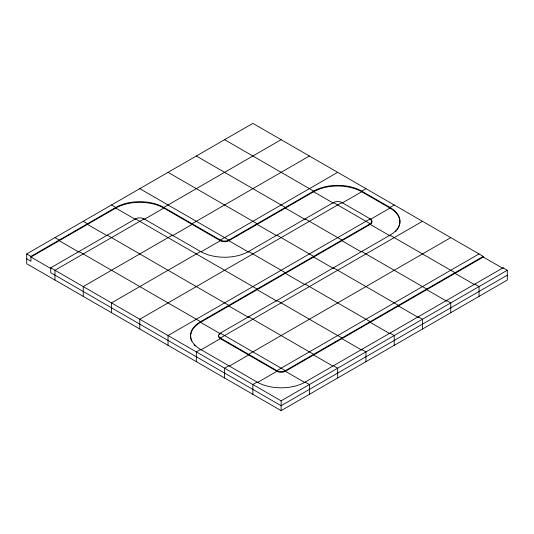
<?xml version="1.0" encoding="UTF-8"?>
<svg xmlns="http://www.w3.org/2000/svg" width="534" height="534" viewBox="0 0 534 534"><rect width="100%" height="100%" fill="white"/><g stroke="black" fill="none" stroke-linecap="round" stroke-linejoin="round"><path stroke-width="0.8" d="M196.325 361.665L196.325 351.873L200.564 349.423L257.108 382.07A33.982 19.618 0 0 0 305.168 382.07L503.061 267.814L507.3 270.264L507.3 280.056L281.138 410.633L26.7 263.736L26.7 253.944L252.862 123.367L483.27 256.393L483.27 257.041L285.376 371.297A5.994 3.464 0 0 1 276.892 371.297L220.355 338.656A5.994 3.464 0 0 1 218.646 335.752M26.7 253.944L30.939 256.393L115.751 207.426A33.982 19.618 0 0 1 163.811 207.426L281.138 139.688M507.3 275.164L281.138 405.733L50.73 272.714L50.73 267.814L135.543 218.853A5.994 3.464 0 0 1 144.02 218.853L200.564 251.494A33.982 19.618 0 0 0 248.624 251.494L333.436 202.526A5.994 3.464 0 0 1 341.92 202.526L370.189 218.853A5.994 3.464 0 0 1 370.189 223.746L370.189 224.4L200.564 322.329A33.982 19.618 0 0 0 190.772 338.129M144.727 219.094L163.811 208.08L220.355 240.721A5.994 3.464 0 0 0 228.832 240.721L313.645 191.759A33.982 19.618 0 0 1 361.705 191.759L389.98 208.08A33.982 19.618 0 0 1 399.045 226.409M309.406 156.008L192.08 223.746L192.08 224.4L172.295 235.828L172.295 235.174L83.244 286.584L83.244 296.377M200.564 251.494L111.513 302.905L111.513 312.704M337.675 172.335L220.355 240.066L163.811 207.426L163.811 208.08A33.982 19.618 0 0 0 115.751 208.08L30.939 257.041L50.73 268.469M201.271 251.741L220.355 240.721L220.355 240.066A5.994 3.464 0 0 0 228.832 240.066L313.645 191.105A33.982 19.618 0 0 1 361.705 191.105L389.98 207.426L394.219 204.976M341.92 202.526L139.781 319.232L139.781 329.024M365.95 188.656L361.705 191.105L361.705 191.759L341.92 203.18M371.143 220.222A5.994 3.464 0 0 0 370.189 219.501L389.98 208.08L389.98 207.426A33.982 19.618 0 0 1 389.98 235.174L389.98 235.828L370.189 224.4A5.994 3.464 0 0 0 371.49 220.629M422.487 221.296L220.355 338.002L220.355 338.656L200.564 350.077L200.564 349.423A33.982 19.618 0 0 1 200.564 321.675L370.189 223.746L333.436 202.526L333.436 203.18L313.645 191.759L313.645 191.105L224.594 139.688M228.832 365.75L224.594 368.193L224.594 377.992M450.756 237.623L248.624 354.322L248.624 354.976L229.54 365.99M479.031 253.944L276.892 370.643L220.355 338.002A5.994 3.464 0 0 1 220.355 333.103L389.98 235.174L455.001 272.714L455.001 273.368L474.786 284.789M483.27 256.393L285.376 370.643A5.994 3.464 0 0 1 276.892 370.643L276.892 371.297L257.108 382.724L257.108 382.07L252.862 384.52L252.862 394.312M50.73 267.814L281.138 400.84L507.3 270.264M483.27 257.041L503.061 268.469L503.061 267.814M474.786 284.135L479.031 286.584L479.031 296.377M196.325 156.008L285.376 207.426L285.376 208.08L304.46 219.094M361.705 251.494L426.726 289.034L426.726 289.688L446.517 301.116L446.517 300.462L450.756 302.905L450.756 312.704M360.997 251.741L341.92 240.721L341.92 240.066L305.168 218.853L305.168 219.501M168.05 172.335L257.108 223.746L257.108 224.4L276.892 235.828M276.892 235.174L313.645 256.393L313.645 257.041L333.436 268.469L333.436 267.814L398.457 305.355L398.457 306.009L418.249 317.436L418.249 316.782L422.487 319.232L422.487 329.024M139.781 188.656L228.832 240.066L228.832 240.721L248.624 252.148M248.624 251.494L285.376 272.714L285.376 273.368L305.168 284.789L305.168 284.135L370.189 321.675L370.189 322.329L389.273 333.349M111.513 204.976L115.751 207.426L115.751 208.08L135.543 219.501L135.543 218.853L257.108 289.034L257.108 289.688L276.892 301.116L276.892 300.462L341.92 338.002L341.92 338.656L361.705 350.077L361.705 349.423L365.95 351.873L365.95 361.665M83.244 221.296L87.483 223.746L87.483 224.4L107.274 235.828L107.274 235.174L228.832 305.355L228.832 306.009L248.624 317.436M248.624 316.782L313.645 354.322L313.645 354.976L332.729 365.99M333.436 365.75L337.675 368.193L337.675 377.992M54.969 237.623L59.214 240.066L59.214 240.721L78.999 252.148M78.999 251.494L200.564 321.675L200.564 322.329L220.355 333.757A5.994 3.464 0 0 0 219.401 334.471M26.7 258.836L30.939 261.286L30.939 256.393M394.219 345.344L394.219 335.552L389.98 333.103L389.98 333.757M370.189 219.501L370.189 218.853L168.05 335.552L168.05 345.344M309.406 394.312L309.406 384.52L305.168 382.07L305.168 382.724L285.376 371.297L285.376 370.643L220.355 333.103L220.355 333.757M281.138 400.84L281.138 410.633M144.02 219.501L144.02 218.853L54.969 270.264L54.969 280.056M195.164 346.012A33.982 19.618 0 0 1 194.116 344.884M191.766 341.286A33.982 19.618 0 0 1 190.898 338.763M398.771 227.03A33.982 19.618 0 0 1 397.343 229.46M396.428 230.628A33.982 19.618 0 0 1 395.38 231.763"/></g></svg>
